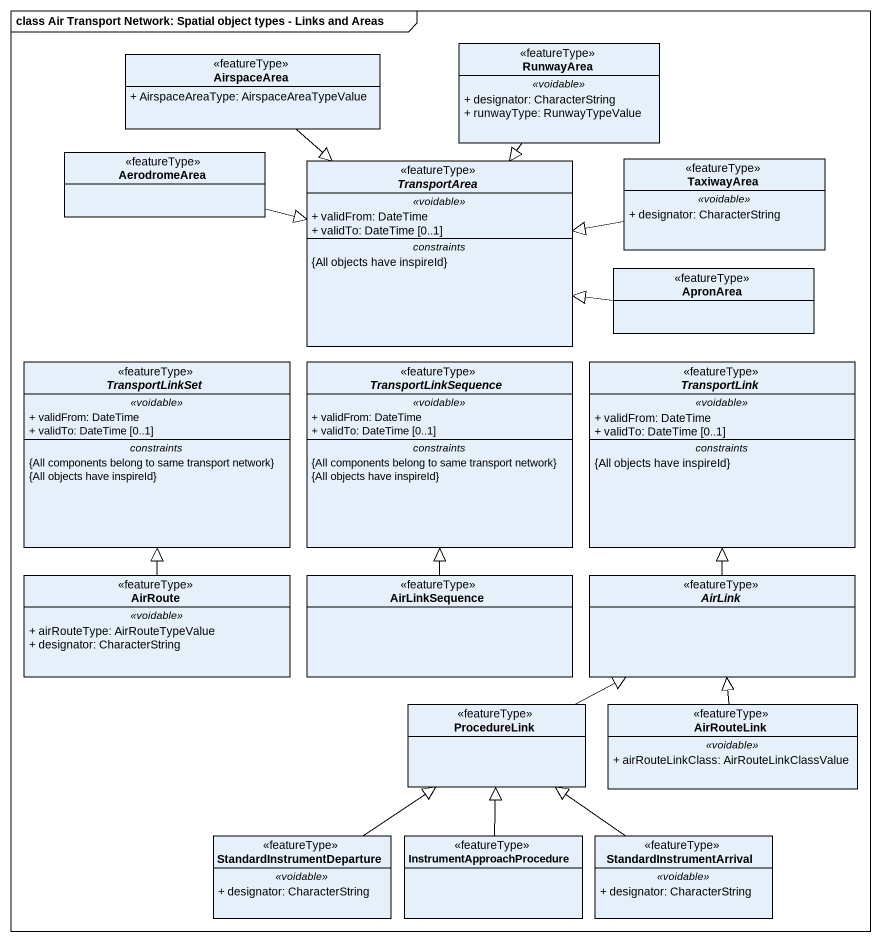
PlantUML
@startuml
mainframe class Air Transport Network: Spatial object types - Links and Areas
hide circle
hide empty members
skinparam classAttributeIconSize 0
class AirspaceArea <<featureType>> {
  + AirspaceAreaType: AirspaceAreaTypeValue
}
class RunwayArea <<featureType>> {
  .. <<voidable>> ..
  + designator: CharacterString
  + runwayType: RunwayTypeValue
}
class AerodromeArea <<featureType>>
class TaxiwayArea <<featureType>> {
  .. <<voidable>> ..
  + designator: CharacterString
}
abstract class TransportArea <<featureType>> {
  .. <<voidable>> ..
  + validFrom: DateTime
  + validTo: DateTime [0..1]
  -- constraints --
  {All objects have inspireId}
}
class ApronArea <<featureType>>
abstract class TransportLinkSet <<featureType>> {
  .. <<voidable>> ..
  + validFrom: DateTime
  + validTo: DateTime [0..1]
  -- constraints --
  {All components belong to same transport network}
  {All objects have inspireId}
}
abstract class TransportLinkSequence <<featureType>> {
  .. <<voidable>> ..
  + validFrom: DateTime
  + validTo: DateTime [0..1]
  -- constraints --
  {All components belong to same transport network}
  {All objects have inspireId}
}
abstract class TransportLink <<featureType>> {
  .. <<voidable>> ..
  + validFrom: DateTime
  + validTo: DateTime [0..1]
  -- constraints --
  {All objects have inspireId}
}
class AirRoute <<featureType>> {
  .. <<voidable>> ..
  + airRouteType: AirRouteTypeValue
  + designator: CharacterString
}
class AirLinkSequence <<featureType>>
abstract class AirLink <<featureType>>
class ProcedureLink <<featureType>>
class AirRouteLink <<featureType>> {
  .. <<voidable>> ..
  + airRouteLinkClass: AirRouteLinkClassValue
}
class StandardInstrumentDeparture <<featureType>> {
  .. <<voidable>> ..
  + designator: CharacterString
}
class InstrumentApproachProcedure <<featureType>>
class StandardInstrumentArrival <<featureType>> {
  .. <<voidable>> ..
  + designator: CharacterString
}
AirspaceArea --|> TransportArea
RunwayArea --|> TransportArea
AerodromeArea -right-|> TransportArea
TaxiwayArea -left-|> TransportArea
ApronArea -left-|> TransportArea
AirRoute -up-|> TransportLinkSet
AirLinkSequence -up-|> TransportLinkSequence
AirLink -up-|> TransportLink
ProcedureLink -right-|> AirLink
AirRouteLink -up-|> AirLink
StandardInstrumentDeparture -up-|> ProcedureLink
InstrumentApproachProcedure -up-|> ProcedureLink
StandardInstrumentArrival -up-|> ProcedureLink
@enduml
